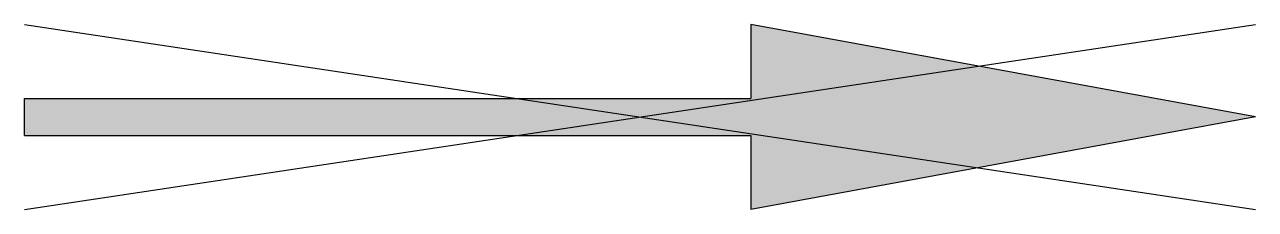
# Model space of a CAD drawing. Header units: metres. Extents: x 0 to 5, y -0.38 to 0.38.
import ezdxf

# ---------------------------------------------------------------- set-up
doc = ezdxf.new("R2010")
doc.units = ezdxf.units.M

msp = doc.modelspace()

# ---------------------------------------------------------------- hatches: boundary and pattern name
msp.add_hatch(color=256).paths.add_polyline_path([(2.95, 0.375), (2.95, 0.075), (0, 0.075), (0, -0.075), (2.95, -0.075), (2.95, -0.375), (5, 0)])

# ---------------------------------------------------------------- linework, layer by layer
for p, q in [((2.95, 0.375), (2.95, 0.075)), ((5, 0), (2.95, 0.375)), ((0, 0.075), (2.95, 0.075)), ((0, -0.075), (0, 0.075)), ((5, 0), (2.95, -0.375)), ((0, -0.075), (2.95, -0.075)), ((2.95, -0.075), (2.95, -0.375))]:
    msp.add_line(p, q)
at = {"flags": 128}
for points in [[(0, -0.375), (5, 0.375)], [(0, 0.375), (5, -0.375)]]:
    msp.add_lwpolyline(points, dxfattribs=at)

doc.saveas('drawing.dxf')
